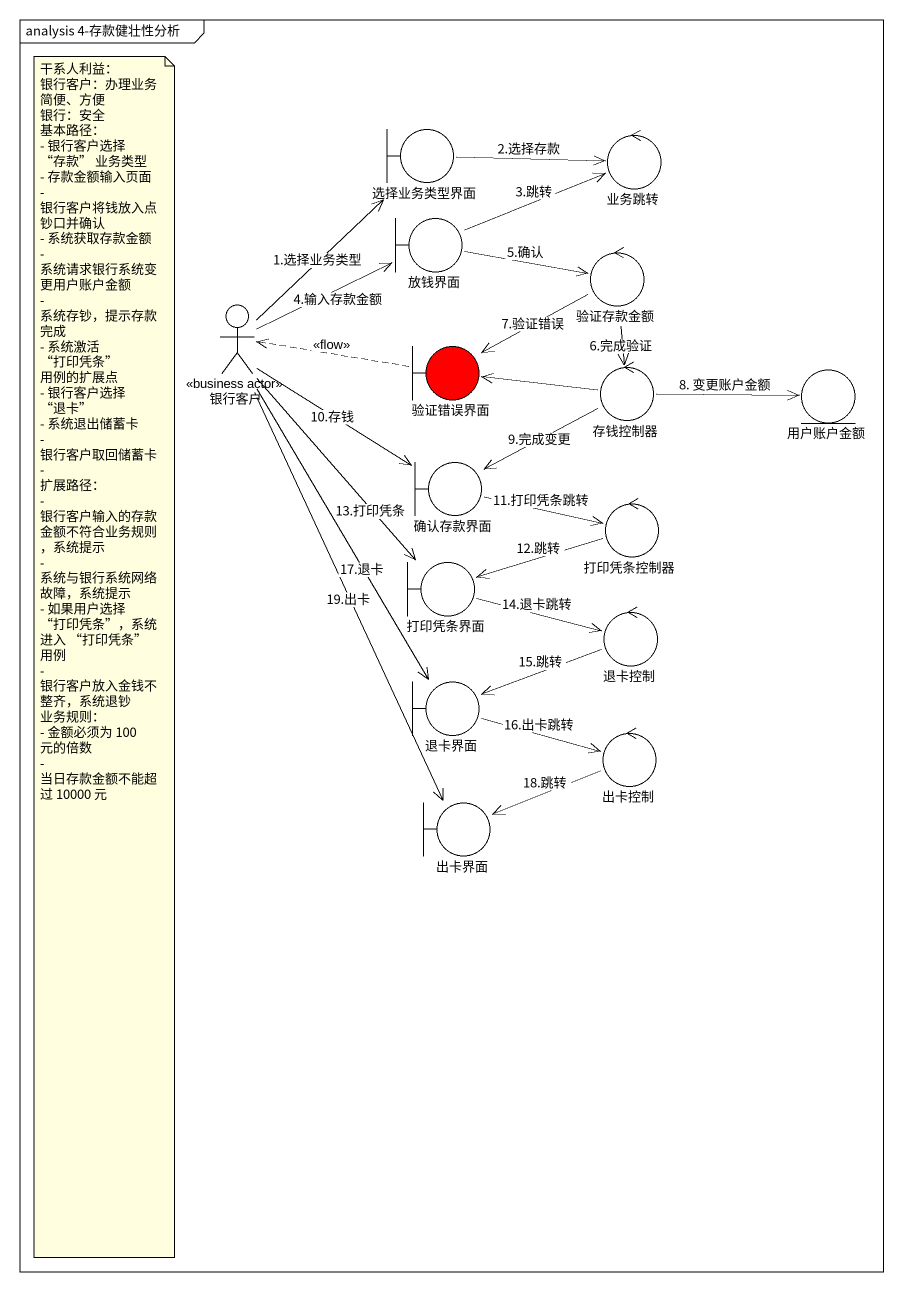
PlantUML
@startuml
mainframe analysis 4-存款健壮性分析
boundary 选择业务类型界面
control 业务跳转
boundary 放钱界面
control 验证存款金额
actor 银行客户 <<business actor>>
boundary 验证错误界面 #FF0000
control 存钱控制器
entity 用户账户金额
boundary 确认存款界面
control 打印凭条控制器
boundary 打印凭条界面
control 退卡控制
boundary 退卡界面
control 出卡控制
boundary 出卡界面
选择业务类型界面 -right-> 业务跳转 : 2.选择存款
放钱界面 -right-> 业务跳转 : 3.跳转
放钱界面 -right-> 验证存款金额 : 5.确认
验证存款金额 -left-> 验证错误界面 : 7.验证错误
验证存款金额 --> 存钱控制器 : 6.完成验证
银行客户 -up-> 选择业务类型界面 : 1.选择业务类型
银行客户 -right-> 放钱界面 : 4.输入存款金额
银行客户 --> 确认存款界面 : 10.存钱
银行客户 --> 打印凭条界面 : 13.打印凭条
银行客户 --> 退卡界面 : 17.退卡
银行客户 --> 出卡界面 : 19.出卡
验证错误界面 .left.> 银行客户 : <<flow>>
存钱控制器 -left-> 验证错误界面
存钱控制器 -right-> 用户账户金额 : 8. 变更账户金额
存钱控制器 -left-> 确认存款界面 : 9.完成变更
确认存款界面 -right-> 打印凭条控制器 : 11.打印凭条跳转
打印凭条控制器 -left-> 打印凭条界面 : 12.跳转
打印凭条界面 -right-> 退卡控制 : 14.退卡跳转
退卡控制 -left-> 退卡界面 : 15.跳转
退卡界面 -right-> 出卡控制 : 16.出卡跳转
出卡控制 -left-> 出卡界面 : 18.跳转
note as N1
  干系人利益：
  银行客户：办理业务简便、方便
  银行：安全
  基本路径：
  - 银行客户选择 “存款” 业务类型
  - 存款金额输入页面
  - 银行客户将钱放入点钞口并确认
  - 系统获取存款金额
  - 系统请求银行系统变更用户账户金额
  - 系统存钞，提示存款完成
  - 系统激活 “打印凭条” 用例的扩展点
  - 银行客户选择 “退卡”
  - 系统退出储蓄卡
  - 银行客户取回储蓄卡
  -
  扩展路径：
  - 银行客户输入的存款金额不符合业务规则，系统提示
  - 系统与银行系统网络故障，系统提示
  - 如果用户选择 “打印凭条”，系统进入 “打印凭条” 用例
  - 银行客户放入金钱不整齐，系统退钞
  业务规则：
  - 金额必须为 100 元的倍数
  - 当日存款金额不能超过 10000 元
end note
@enduml
